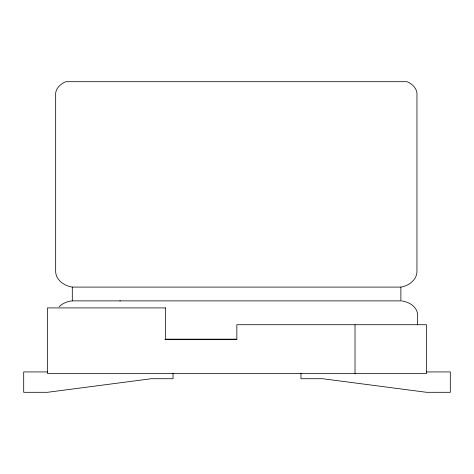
<?xml version="1.0" encoding="UTF-8"?>
<svg xmlns="http://www.w3.org/2000/svg" width="474" height="474" viewBox="0 0 474 474"><rect width="100%" height="100%" fill="white"/><g stroke="black" fill="none" stroke-linecap="round" stroke-linejoin="round"><path stroke-width="0.71" d="M59.167 306.725C62.633 303.242 67.444 301.292 72.297 300.877L400.886 300.877L400.886 287.09C408.991 285.929 417.458 279.423 416.954 270.547L416.954 92.892C416.184 87.637 411.835 83.637 407.101 81.7L65.862 81.7C61.045 83.608 56.489 87.548 55.665 92.892L55.665 270.547C55.185 279.624 64.103 285.952 72.297 287.09L400.886 287.09M119.833 300.931L120.42 300.877M164.839 339.473L236.899 339.473M47.459 371.936L23.7 371.936L23.7 392.3L47.459 392.3L151.348 378.726L173.034 378.726L173.034 373.293M426.541 371.936L450.3 371.936L450.3 392.3L426.541 392.3L322.652 378.726L300.966 378.726L300.966 373.293M401.715 300.931C407.065 301.66 412.41 304.136 415.574 308.645C419.034 313.379 417.007 319.423 417.517 324.767M355.014 324.726L355.014 373.5M72.297 287.09L72.297 300.877M165.627 307.916L47.459 307.916L47.459 373.5L426.541 373.5L426.541 324.726L236.846 324.726L236.846 339.171L165.627 339.171L165.627 307.916"/></g></svg>
